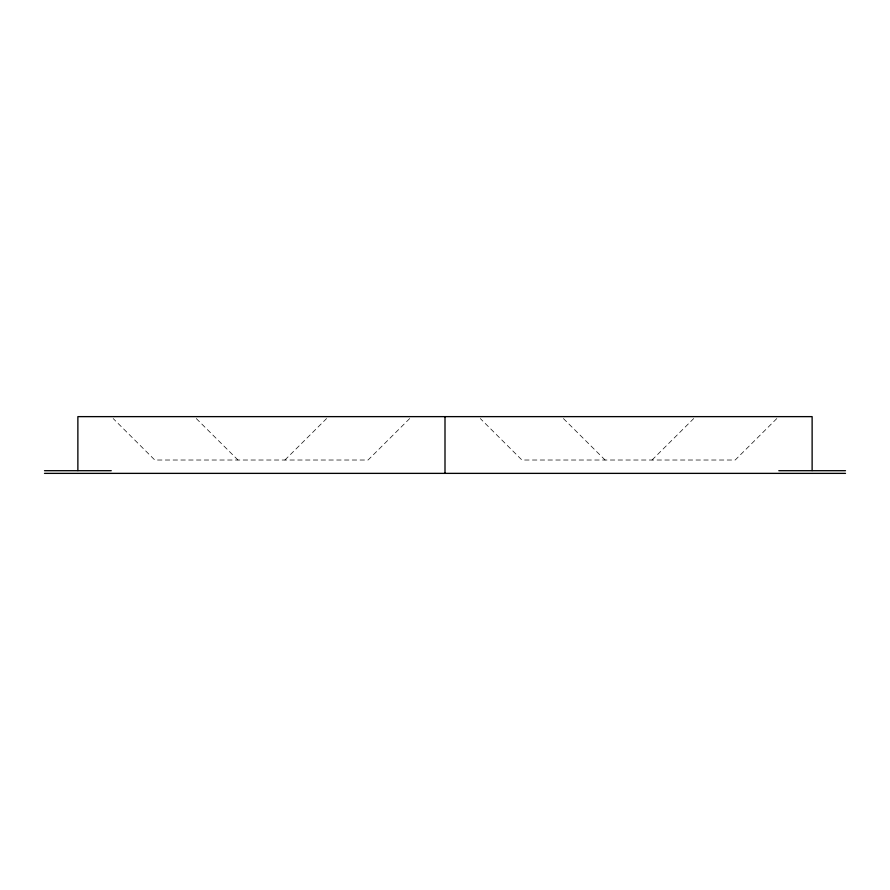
<?xml version="1.0" encoding="UTF-8"?>
<svg xmlns="http://www.w3.org/2000/svg" width="890" height="890" viewBox="0 0 890 890"><rect width="100%" height="100%" fill="white"/><g stroke="black" fill="none" stroke-linecap="round" stroke-linejoin="round"><path stroke-width="0.67" stroke-dasharray="4.45 3.34" d="M284.922 460.019L326.586 418.556M409.689 418.556L368.071 460.019L154.804 460.019L113.186 418.556M652.047 460.019L693.71 418.556M776.814 418.556L735.196 460.019L521.929 460.019L480.311 418.556M563.414 418.556L605.089 460.019M196.29 418.556L237.964 460.019"/><path stroke-width="1.33" d="M44.5 470.699L111.25 470.699M778.806 470.699L845.5 470.699M44.5 473.369L845.5 473.369M812.125 470.599L812.125 416.631L77.875 416.631L77.875 470.599M445 416.631L445 473.369"/></g></svg>
